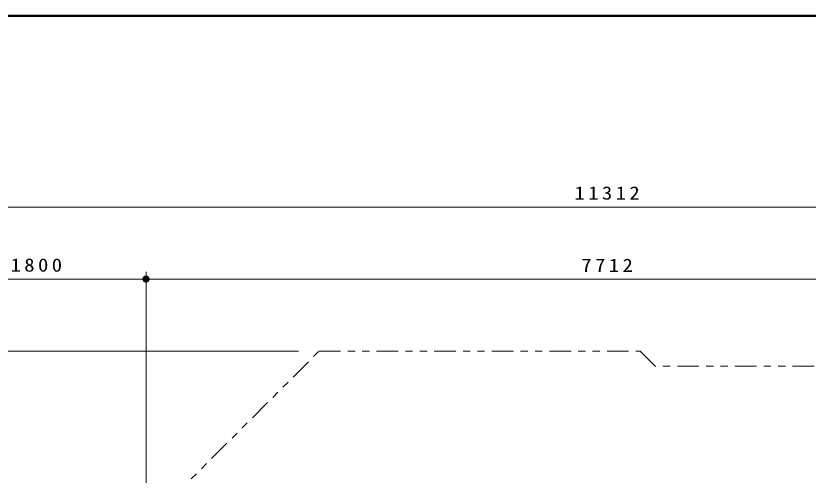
# Model space of a CAD drawing. Units: millimetres on the paper, scale 1:60. Extents: x -385 to 0, y -594 to 267.
# Drawn here: x -329.4 to -219.3, y 203.2 to 267 of the extents above; entities that cross this region are included whole.
import ezdxf

# ---------------------------------------------------------------- set-up
doc = ezdxf.new("R2010")
doc.units = ezdxf.units.MM
doc.linetypes.add('USER3', pattern=[8, 3, -1, 1, -1, 1, -1])
doc.layers.add('1_60', color=7, linetype='Continuous', lineweight=25)
doc.layers.add('NAKAMURA図枠', color=7, linetype='Continuous', lineweight=13)
doc.styles.add('ＭＳ ゴシック', font='')
doc.styles.get('ＭＳ ゴシック').set_extended_font_data('MS Gothic')

# ---------------------------------------------------------------- blocks, each defined once
blk = doc.blocks.new('filled_dot')
at = {"color": 0, "linetype": 'Continuous', "lineweight": -2, "const_width": 1.25}
blk.add_lwpolyline([(-0.625, 0, 1), (0.625, 0, 1)], format="xyb", close=True, dxfattribs=at)

msp = doc.modelspace()

# ---------------------------------------------------------------- linework, layer by layer
at = {"layer": '1_60', "lineweight": 13}
for p, q in [((-341.273, 240.46), (-152.733, 240.46)), ((-311.273, 138.5), (-311.273, 231.46)), ((-311.273, 138.5), (-311.273, 231.46)), ((-341.273, 230.46), (-311.273, 230.46)), ((-311.273, 230.46), (-182.733, 230.46)), ((-290.095, 220.46), (-362.273, 220.46)), ((-290.095, 220.46), (-352.273, 220.46))]:
    msp.add_line(p, q, dxfattribs=at)
at = {"layer": '1_60', "linetype": 'USER3', "lineweight": 13}
for p, q in [((-336.099, 171.608), (-287.247, 220.46)), ((-287.247, 220.46), (-242.622, 220.46)), ((-242.622, 220.46), (-240.547, 218.384)), ((-194.475, 218.384), (-240.547, 218.384))]:
    msp.add_line(p, q, dxfattribs=at)
at = {"layer": 'NAKAMURA図枠', "lineweight": 50}
msp.add_line((0, 267), (-385, 267), dxfattribs=at)

# ---------------------------------------------------------------- block references
at = {"layer": '1_60', "lineweight": 13, "xscale": 0.4, "yscale": 0.4, "rotation": 180}
msp.add_blockref('filled_dot', (-311.273, 230.46), dxfattribs=at)
at = {"layer": '1_60', "lineweight": 13, "xscale": 0.4, "yscale": 0.4}
msp.add_blockref('filled_dot', (-311.273, 230.46), dxfattribs=at)

# ---------------------------------------------------------------- texts
at = {"layer": '1_60', "char_height": 1.833, "attachment_point": 8, "style": 'ＭＳ ゴシック'}
for s, insert in [('\\T1.33;\\W1.15;11312', (-247.003, 241.46)), ('\\T1.33;\\W1.15;1800', (-326.273, 231.46)), ('\\T1.33;\\W1.15;7712', (-247.003, 231.46))]:
    msp.add_mtext(s, dxfattribs=dict(at, insert=insert))

doc.saveas('drawing.dxf')
